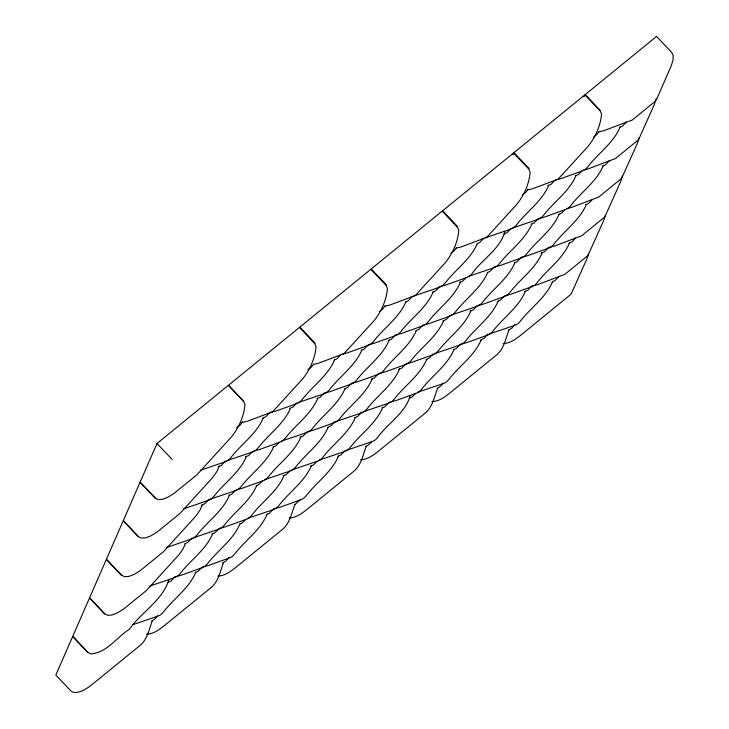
<?xml version="1.0" encoding="UTF-8"?>
<svg xmlns="http://www.w3.org/2000/svg" width="729" height="729" viewBox="0 0 729 729"><rect width="100%" height="100%" fill="white"/><g stroke="black" fill="none" stroke-linecap="round" stroke-linejoin="round"><path stroke-width="1.09" d="M168.736 580.175C162.458 600.514 141.089 612.305 129.361 629.273C116.795 637.146 106.826 652.892 90.843 653.877L87.908 652.4L72.718 636.399M410.099 395.902C405.379 413.325 387.427 423.458 377.476 437.655L375.189 440.052L372.619 441.464L346.211 450.404M504.796 231.749C500.076 249.163 482.124 259.305 472.173 273.493L469.886 275.899L467.316 277.312L445.711 285.066L439.952 286.488M223.493 562.624C220.358 570.944 218.536 581.141 211.583 587.155L166.932 623.532C160.991 628.27 154.512 634.048 146.511 634.221M300.202 499.857L294.935 504.523C291.627 512.779 289.932 523.003 282.952 528.999L238.301 565.385C232.36 570.124 225.872 575.892 217.871 576.074M366.231 446.321C363.097 454.641 361.274 464.838 354.321 470.852L309.67 507.238C303.729 511.977 297.241 517.745 289.24 517.918M443.177 383.19L440.872 385.914L437.673 388.22C434.356 396.476 432.661 406.7 425.681 412.705L381.03 449.082C375.089 453.821 368.61 459.598 360.609 459.771M508.96 330.027C505.826 338.347 504.003 348.535 497.05 354.549L452.399 390.935C446.458 395.674 439.97 401.442 431.969 401.624M152.397 620.552C149.235 628.89 147.422 639.123 140.424 645.138L95.508 681.733C89.302 686.754 82.404 692.714 73.948 692.55L71.014 691.074L55.823 675.063L89.485 598.035L104.666 614.037M242.456 421.772L240.242 425.034L236.515 427.85M527.914 189.175L526.183 191.927L522.347 195.08M588.403 254.066L586.936 258.804L571.062 294.17L523.704 332.834C517.736 337.591 511.229 343.386 503.201 343.578M605.207 215.611L603.74 220.34L587.948 255.524L564.884 274.323L537.838 284.583L532.079 286.014M622.356 176.072L620.607 181.749L604.806 216.932L581.742 235.722L554.696 245.992L548.946 247.413M639.215 137.48L637.465 143.157L621.673 178.341L598.6 197.131L571.563 207.4L566.761 208.585M656.082 98.88L654.323 104.557L638.531 139.74L615.467 158.539L588.421 168.8L583.628 169.994M334.511 421.553L331.331 425.517L327.649 427.531M385.094 305.77L382.971 308.732L379.618 311.374M456.463 247.623L454.34 250.585L450.987 253.227M487.637 334.073L484.448 338.037L480.766 340.042M156.999 443.496L140.132 482.097L155.313 498.098L158.257 499.575L162.494 499.31L167.743 497.306L173.648 493.706L196.794 474.925L231.33 437.054C238.757 428.014 244.06 416.159 244.98 404.486L243.55 401.36L228.359 385.349L156.999 443.496L172.181 459.507M513.079 154.666L513.972 152.634L584.904 94.834L600.095 110.835L601.525 113.961C600.65 125.616 595.329 137.435 587.957 146.474L558.049 179.216L532.389 188.82L527.55 189.914M584.02 96.866L584.904 94.834M219.074 466.487L216.814 471.599L212.923 477.267L179.954 513.489L156.808 532.252L150.903 535.842L145.663 537.829L141.426 538.093L138.492 536.617L123.31 520.615L140.068 482.252L155.25 498.253M202.215 505.079L199.946 510.191L196.065 515.859L163.086 552.081L139.95 570.853L134.045 574.434L128.796 576.429L124.559 576.694L121.625 575.208L106.443 559.207L123.201 520.843L138.392 536.845M185.348 543.679L183.088 548.782L179.206 554.459L146.228 590.672L123.092 609.444L117.187 613.025L111.938 615.021L107.701 615.285L104.766 613.809L89.585 597.798L106.343 559.435L121.524 575.445M263.205 418.072C256.435 434.019 241.108 444.243 230.82 457.721L228.542 460.127L225.963 461.539L200.521 470.241M246.338 456.673C239.568 472.611 224.25 482.844 213.962 496.321L211.674 498.718L209.105 500.13L183.653 508.833M229.48 495.264C222.71 511.211 207.391 521.435 197.094 534.913L194.816 537.319L192.237 538.731L166.795 547.433M212.622 533.856C205.851 549.803 190.524 560.027 180.236 573.504L177.958 575.91L175.379 577.322L149.937 586.025M195.755 572.456C188.984 588.394 173.666 598.627 163.378 612.105L161.091 614.501L158.521 615.914L133.07 624.616M290.461 408.295C283.681 424.242 268.363 434.466 258.075 447.943L255.788 450.349L253.218 451.761L226.81 460.701M273.594 446.895C266.823 462.833 251.505 473.066 241.208 486.544L238.93 488.94L236.351 490.353L209.952 499.292M256.736 485.487C249.965 501.434 234.638 511.658 224.35 525.135L222.072 527.541L219.493 528.953L193.085 537.893M239.868 524.078C233.098 540.025 217.78 550.249 207.492 563.727L205.204 566.132L202.635 567.545L181.02 575.299L175.27 576.721M334.575 359.926C327.795 375.872 312.477 386.097 302.189 399.574L299.901 401.98L297.332 403.392L275.726 411.138L269.967 412.568M317.707 398.517C310.937 414.464 295.619 424.688 285.321 438.165L283.043 440.571L280.465 441.984L258.859 449.738L253.1 451.16M300.849 437.118C294.079 453.055 278.751 463.289 268.463 476.766L266.185 479.163L263.606 480.575L242.001 488.33L236.242 489.76M283.982 475.709C277.211 491.656 261.893 501.88 251.605 515.357L249.318 517.763L246.748 519.176L225.133 526.921L219.383 528.352M267.124 514.3C260.353 530.247 245.035 540.471 234.738 553.949L232.46 556.355L229.881 557.767L208.275 565.522L202.516 566.943M361.821 350.148C355.05 366.095 339.732 376.319 329.435 389.796L327.157 392.202L324.578 393.614L298.179 402.554M344.963 388.739C338.192 404.686 322.865 414.91 312.577 428.388L310.299 430.793L307.72 432.206L281.312 441.145M328.096 427.34C321.325 443.278 306.007 453.511 295.719 466.988L293.432 469.385L290.862 470.797L264.454 479.737M311.237 465.931C304.467 481.878 289.149 492.102 278.852 505.58L276.573 507.985L273.995 509.398L247.596 518.337M405.935 301.779C399.164 317.716 383.846 327.95 373.549 341.427L371.271 343.824L368.692 345.236L347.086 352.991L341.327 354.422M389.076 340.37C382.306 356.317 366.979 366.541 356.691 380.019L354.412 382.424L351.834 383.837L330.228 391.582L324.469 393.013M372.209 378.962C365.439 394.908 350.12 405.133 339.832 418.61L337.545 421.016L334.976 422.428L313.361 430.183L307.611 431.604M355.351 417.562C348.58 433.5 333.262 443.733 322.965 457.211L320.687 459.607L318.108 461.02L291.709 469.959M338.493 456.154C331.722 472.091 316.395 482.325 306.107 495.802L303.829 498.208L301.25 499.62L279.644 507.366L273.885 508.796M433.19 292.001C426.419 307.939 411.092 318.172 400.804 331.649L398.526 334.046L395.947 335.458L374.341 343.213L368.582 344.644M416.323 330.592C409.552 346.539 394.234 356.763 383.946 370.241L381.659 372.647L379.089 374.059L357.483 381.805L351.724 383.235M399.465 369.184C392.694 385.131 377.376 395.355 367.079 408.832L364.801 411.238L362.222 412.65L335.823 421.59M382.607 407.784C375.836 423.722 360.509 433.955 350.221 447.433L347.943 449.829L345.364 451.242L318.956 460.181M477.304 243.623C470.533 259.57 455.215 269.794 444.918 283.271L442.64 285.677L440.061 287.089L413.653 296.029M460.446 282.223C453.666 298.161 438.348 308.394 428.06 321.872L425.772 324.268L423.203 325.681L401.597 333.435L395.838 334.866M443.578 320.815C436.808 336.752 421.49 346.986 411.192 360.463L408.914 362.869L406.335 364.281L384.73 372.027L378.971 373.458M426.72 359.406C419.95 375.353 404.622 385.577 394.334 399.055L392.056 401.46L389.477 402.873L363.069 411.812M487.692 272.446C480.921 288.383 465.603 298.617 455.306 312.094L453.028 314.491L450.449 315.903L428.843 323.658L423.084 325.079M470.834 311.037C464.063 326.975 448.736 337.208 438.448 350.685L436.17 353.091L433.591 354.504L411.985 362.249L406.226 363.68M453.967 349.628C447.196 365.575 431.878 375.799 421.59 389.277L419.303 391.683L416.733 393.095L395.118 400.85L389.368 402.271M548.673 185.476C541.893 201.414 526.575 211.647 516.287 225.124L514 227.53L511.43 228.942L485.022 237.882M531.806 224.067C525.035 240.014 509.717 250.238 499.42 263.716L497.142 266.121L494.563 267.534L468.164 276.473M514.947 262.668C508.177 278.606 492.85 288.839 482.562 302.316L480.283 304.713L477.705 306.125L451.297 315.065M498.08 301.259C491.31 317.197 475.991 327.43 465.703 340.908L463.416 343.313L460.846 344.726L434.438 353.665M481.222 339.851C474.451 355.798 459.133 366.022 448.836 379.499L446.558 381.905L443.979 383.317L417.58 392.257M575.919 175.698C569.149 191.636 553.83 201.869 543.533 215.347L541.255 217.752L538.676 219.165L512.277 228.104M559.061 214.29C552.29 230.236 536.963 240.461 526.675 253.938L524.397 256.344L521.818 257.756L500.212 265.511L494.453 266.932M542.194 252.89C535.423 268.828 520.105 279.061 509.817 292.539L507.53 294.935L504.96 296.348L483.345 304.102L477.595 305.524M525.336 291.482C518.565 307.419 503.247 317.653 492.95 331.13L490.672 333.536L488.093 334.948L466.487 342.694L460.728 344.124M620.033 127.329C613.262 143.267 597.944 153.5 587.647 166.977L585.369 169.374L582.799 170.786L561.184 178.541L555.425 179.963M603.175 165.92C596.404 181.858 581.077 192.092 570.789 205.569L568.511 207.975L565.932 209.387L544.326 217.133L538.567 218.563M586.316 204.512C579.537 220.459 564.219 230.683 553.931 244.16L551.643 246.566L549.074 247.978L527.468 255.733L521.709 257.155M569.449 243.112C562.679 259.05 547.361 269.283 537.063 282.761L534.785 285.157L532.206 286.57L510.601 294.325L504.842 295.746M552.591 281.704C545.821 297.642 530.493 307.875 520.205 321.352L517.927 323.758L515.348 325.17L488.94 334.11M225.352 461.047L221.279 465.476L218.217 466.451M208.494 499.638L204.922 503.675L201.596 505.17M191.636 538.239L188.064 542.267L184.729 543.761M174.769 576.83L171.206 580.867L168.053 582.425M313.579 364.3L311.083 367.398L307.875 369.694M296.721 402.9L293.149 406.928L289.823 408.422M229.27 557.275L225.708 561.312L222.555 562.87M340.835 354.522L337.263 358.559L334.119 360.117M323.977 393.122L319.894 397.551L316.842 398.526M395.337 334.966L391.263 339.404L388.202 340.379M378.479 373.567L374.396 377.996L371.343 378.971M361.62 412.158L358.048 416.195L354.713 417.69M344.753 450.75L341.19 454.787L337.855 456.281M449.848 315.411L446.276 319.448L442.94 320.942M432.98 354.002L429.417 358.039L426.082 359.534M510.819 228.45L507.247 232.478L504.104 234.036M493.961 267.042L490.389 271.079L487.236 272.637M477.094 305.633L473.021 310.071L469.959 311.046M599.047 131.703L596.55 134.792L593.716 136.924M548.463 247.486L544.381 251.915L541.328 252.89M531.605 286.078L527.523 290.516L524.47 291.491M514.738 324.669L511.703 328.26L508.35 330.264M626.302 121.925L622.73 125.962L619.404 127.457M269.265 413.042L265.903 416.706L262.75 418.264M252.407 451.634L248.525 455.698L245.473 456.673M235.549 490.234L231.667 494.298L228.842 495.392M157.71 615.795L154.876 619.003L151.814 620.944M218.682 528.826L214.809 532.89L211.984 533.983M201.824 567.417L197.942 571.481L195.126 572.584M306.909 432.078L303.036 436.142L299.974 437.118M367.89 345.118L364.008 349.182L361.183 350.275M290.051 470.679L286.169 474.743L283.116 475.718M351.023 383.709L347.66 387.372L344.507 388.931M273.193 509.27L269.311 513.334L266.486 514.428M439.25 286.962L435.887 290.634L432.734 292.192M422.392 325.562L419.02 329.226L415.876 330.784M483.363 238.593L480.001 242.256L477.185 243.814M405.534 364.154L401.652 368.218L398.599 369.193M388.666 402.745L384.794 406.809L381.969 407.912M371.808 441.346L368.437 445.009L365.621 446.558M554.733 180.446L550.851 184.51L547.798 185.485M537.874 219.037L533.992 223.101L531.168 224.195M460.035 344.598L456.154 348.662L453.101 349.638M521.007 257.629L517.134 261.693L514.309 262.795M504.149 296.229L500.777 299.892L497.634 301.451M609.234 160.89L605.362 164.954L602.537 166.048M592.376 199.482L588.494 203.546L585.679 204.639M575.518 238.073L572.147 241.746L568.994 243.304M558.651 276.674L555.288 280.337L552.135 281.895M279.417 442.23L275.781 445.92L272.956 447.023M262.558 480.821L258.923 484.521L256.28 485.678M245.7 519.422L242.055 523.112L239.422 524.269M411.757 297.113L408.632 300.412L405.816 301.961M317.06 461.266L313.424 464.965L310.782 466.123M466.268 277.558L462.159 281.576L459.571 282.223M415.685 393.341L412.04 397.032L409.406 398.198M581.742 171.033L578.106 174.732L575.463 175.889M564.884 209.624L561.758 212.923L558.943 214.481M437.673 388.22L436.99 388.411M294.935 504.523L294.252 504.714M598.791 131.867L603.648 130.764L632.307 119.993L655.371 101.194L656.856 98.77L671.245 65.829L673.004 60.142L673.177 55.577L671.746 52.452L656.556 36.45L585.196 94.597L600.377 110.608M456.181 248.06L461.029 246.976L486.68 237.362L516.588 204.621C523.96 195.582 529.281 183.763 530.156 172.108L528.725 168.991L513.544 152.981L442.603 210.781L457.785 226.792M384.821 306.207L389.66 305.123L415.311 295.509L445.228 262.777C452.6 253.738 457.912 241.919 458.796 230.264L457.356 227.138L442.175 211.128L371.234 268.937L386.416 284.939M313.452 364.363L318.291 363.27L343.951 353.665L373.859 320.924C381.231 311.884 386.552 300.066 387.427 288.411L385.996 285.285L370.806 269.283L299.874 327.084L315.056 343.086M242.083 422.51L246.931 421.426L272.582 411.812L302.489 379.071C309.861 370.031 315.183 358.212 316.058 346.557L314.627 343.441L299.446 327.43L228.505 385.231L243.686 401.242M513.972 152.634L529.154 168.636M72.69 636.472L87.872 652.482"/></g></svg>
